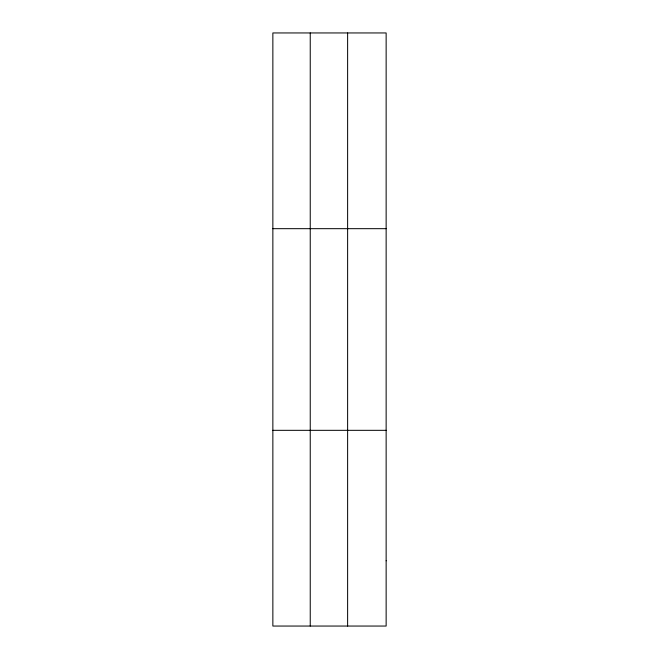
<?xml version="1.0" encoding="UTF-8"?>
<svg xmlns="http://www.w3.org/2000/svg" width="659" height="659" viewBox="0 0 659 659"><rect width="100%" height="100%" fill="white"/><g stroke="black" fill="none" stroke-linecap="round" stroke-linejoin="round"><path stroke-width="0.99" d="M310.241 626.05L310.241 32.95M347.623 626.05L347.623 32.95M272.859 228.673L386.141 228.673M272.859 430.327L386.141 430.327M386.141 560.809L386.141 626.05L272.859 626.05L272.859 32.95L386.141 32.95L386.141 560.809"/></g></svg>
